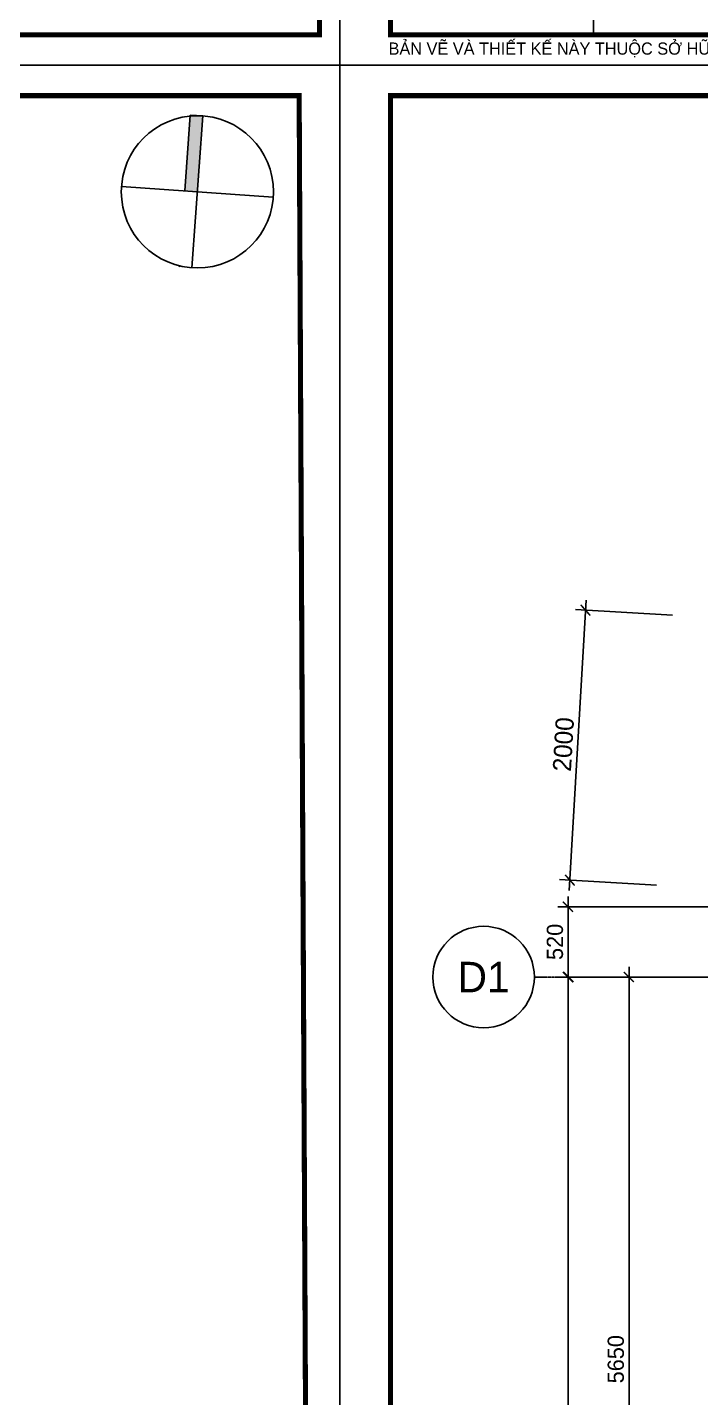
# Model space of a CAD drawing. Header units: inches. Extents: x 1721084 to 1854744, y 225101 to 488646.
# Drawn here: x 1807875 to 1812851, y 372752 to 382881 of the extents above; entities that cross this region are included whole.
import ezdxf
from ezdxf.enums import TextEntityAlignment as Align
from ezdxf.xclip import XClip

# ---------------------------------------------------------------- set-up
doc = ezdxf.new("R2010")
doc.units = ezdxf.units.IN
doc.header["$MEASUREMENT"] = 0
doc.header["$XCLIPFRAME"] = 0
doc.linetypes.add('X-PL-GF$0$X-GRID-T1$0$CENTER2', pattern=[1.125, 0.75, -0.125, 0.125, -0.125])
doc.linetypes.add('X-PL-GF$0$X-PL-GF$0$DASHDOTX2', pattern=[2, 1, -0.5, 0, -0.5])
for name, color, linetype in [('A-ANNO-DIM 100', 252, 'Continuous'), ('I.A.M TITLEBLOCK - A2 -H$0$A-ANNO-KEY', 250, 'Continuous'), ('I.A.M TITLEBLOCK - A2 -H$0$A-ANNO-SYMB', 250, 'Continuous'), ('I.A.M TITLEBLOCK - A2 -H$0$A-TBLK-TEXT', 250, 'Continuous'), ('X-PL-GF$0$X-GRID-T1$0$A-ANNO-DIM 75', 2, 'Continuous'), ('X-PL-GF$0$X-GRID-T1$0$A-GRID', 9, 'X-PL-GF$0$X-GRID-T1$0$CENTER2'), ('X-PL-GF$0$X-GRID-T1$0$A-GRID-SYMB', 5, 'Continuous'), ('X-PL-GF$0$X-PL-GF$0$A-ANNO-MARK', 250, 'Continuous'), ('X-PL-GF$0$X-PL-GF$0$A-XREF', 250, 'Continuous'), ('X-PL-GF$0$X-PL-GF$0$B-RanhHienTrang', 250, 'Continuous')]:
    doc.layers.add(name, color=color, linetype=linetype)
doc.styles.add('I.A.M TITLEBLOCK - A2 -H$0$TITLE BLOCK', font='arial.ttf')
doc.styles.add('X-PL-GF$0$X-GRID-T1$0$HDUNGARC', font='vn_vni.shx')
doc.styles.add('X-PL-GF$0$X-GRID-T1$0$SYMBTEXT', font='VAVON_.TTF')
doc.styles.add('X-PL-GF$0$X-PL-GF$0$HDUNGARC', font='vn_vni.shx')
doc.dimstyles.new('X-PL-GF$0$X-GRID-T1$0$DIM-75', dxfattribs={"dimscale": 75, "dimtxt": 1.6, "dimasz": 1, "dimexe": 1, "dimexo": 1, "dimgap": 0.5, "dimtad": 1, "dimdec": 0, "dimzin": 0, "dimdsep": 46, "dimtxsty": 'X-PL-GF$0$X-GRID-T1$0$HDUNGARC', "dimblk": 'X-PL-GF$0$X-GRID-T1$0$_ArchTick', "dimcen": 2, "dimdle": 1, "dimclrd": 256, "dimclre": 9, "dimclrt": 3, "dimadec": 0, "dimazin": 0, "dimtfac": 1, "dimtdec": 0, "dimtix": 1, "dimtmove": 2, "dimatfit": 2, "dimfxl": 1, "dimtolj": 1, "dimtzin": 0, "dimarcsym": 2})
doc.dimstyles.new('X-PL-GF$0$X-PL-GF$0$DIM-75', dxfattribs={"dimscale": 75, "dimtxt": 1.8, "dimasz": 1, "dimexe": 1, "dimexo": 1, "dimgap": 0.5, "dimtad": 1, "dimdec": 0, "dimzin": 0, "dimdsep": 46, "dimtxsty": 'X-PL-GF$0$X-PL-GF$0$HDUNGARC', "dimblk": 'X-PL-GF$0$X-PL-GF$0$_ArchTick', "dimcen": 2, "dimdle": 1, "dimclrd": 256, "dimclre": 9, "dimclrt": 3, "dimadec": 0, "dimazin": 0, "dimtfac": 1, "dimtdec": 0, "dimtix": 1, "dimtmove": 2, "dimatfit": 2, "dimfxl": 1, "dimtolj": 1, "dimtzin": 0, "dimarcsym": 2})

# ---------------------------------------------------------------- blocks, each defined once
blk = doc.blocks.new('X-PL-GF$0$X-GRID-T1$0$_ArchTick')
at = {"color": 0, "linetype": 'ByBlock', "const_width": 0.15}
blk.add_lwpolyline([(-0.5, -0.48), (0.5, 0.52)], dxfattribs=at)
blk = doc.blocks.new('*D265')
at = {"layer": 'Defpoints', "color": 0, "transparency": 16777216}
for p in [(-2879, 11350), (-1991, 11350), (-2179, 5700)]:
    blk.add_point(p, dxfattribs=at)
at = {"layer": 'X-PL-GF$0$X-GRID-T1$0$A-ANNO-DIM 75', "color": 9, "lineweight": -2, "transparency": 16777216}
for p, q in [((-2066, 11350), (-2954, 11350)), ((-2254, 5700), (-2954, 5700))]:
    blk.add_line(p, q, dxfattribs=at)
at = {"layer": 'X-PL-GF$0$X-GRID-T1$0$A-ANNO-DIM 75', "lineweight": -2, "transparency": 16777216}
blk.add_line((-2879, 5625), (-2879, 11425), dxfattribs=at)
at = {"layer": 'X-PL-GF$0$X-GRID-T1$0$A-ANNO-DIM 75', "lineweight": -2, "transparency": 16777216, "xscale": 75, "yscale": 75, "zscale": 75}
for p, rotation in [((-2879, 11350), 90), ((-2879, 5700), 270)]:
    blk.add_blockref('X-PL-GF$0$X-GRID-T1$0$_ArchTick', p, dxfattribs=dict(at, rotation=rotation))
at = {"layer": 'X-PL-GF$0$X-GRID-T1$0$A-ANNO-DIM 75', "color": 3, "transparency": 16777216, "insert": (-2976, 8525), "char_height": 120, "attachment_point": 5, "rotation": 90, "style": 'X-PL-GF$0$X-GRID-T1$0$HDUNGARC'}
blk.add_mtext('\\A1;5650', dxfattribs=at)
blk = doc.blocks.new('*D266')
at = {"layer": 'Defpoints', "color": 0, "transparency": 16777216}
for p in [(-3329, 11870), (-1975, 11870), (-1991, 11350)]:
    blk.add_point(p, dxfattribs=at)
at = {"layer": 'X-PL-GF$0$X-GRID-T1$0$A-ANNO-DIM 75', "color": 9, "lineweight": -2, "transparency": 16777216}
for p, q in [((-2050, 11870), (-3404, 11870)), ((-2066, 11350), (-3404, 11350))]:
    blk.add_line(p, q, dxfattribs=at)
at = {"layer": 'X-PL-GF$0$X-GRID-T1$0$A-ANNO-DIM 75', "lineweight": -2, "transparency": 16777216}
blk.add_line((-3329, 11275), (-3329, 11945), dxfattribs=at)
at = {"layer": 'X-PL-GF$0$X-GRID-T1$0$A-ANNO-DIM 75', "lineweight": -2, "transparency": 16777216, "xscale": 75, "yscale": 75, "zscale": 75}
for p, rotation in [((-3329, 11870), 90), ((-3329, 11350), 270)]:
    blk.add_blockref('X-PL-GF$0$X-GRID-T1$0$_ArchTick', p, dxfattribs=dict(at, rotation=rotation))
at = {"layer": 'X-PL-GF$0$X-GRID-T1$0$A-ANNO-DIM 75', "color": 3, "transparency": 16777216, "insert": (-3426, 11610), "char_height": 120, "attachment_point": 5, "rotation": 90, "style": 'X-PL-GF$0$X-GRID-T1$0$HDUNGARC'}
blk.add_mtext('\\A1;520', dxfattribs=at)
blk = doc.blocks.new('*D267')
at = {"layer": 'Defpoints', "color": 0, "transparency": 16777216}
for p in [(-3329, 11350), (-1991, 11350), (-2179, -1000)]:
    blk.add_point(p, dxfattribs=at)
at = {"layer": 'X-PL-GF$0$X-GRID-T1$0$A-ANNO-DIM 75', "color": 9, "lineweight": -2, "transparency": 16777216}
for p, q in [((-2066, 11350), (-3404, 11350)), ((-2254, -1000), (-3404, -1000))]:
    blk.add_line(p, q, dxfattribs=at)
at = {"layer": 'X-PL-GF$0$X-GRID-T1$0$A-ANNO-DIM 75', "lineweight": -2, "transparency": 16777216}
blk.add_line((-3329, -1075), (-3329, 11425), dxfattribs=at)
at = {"layer": 'X-PL-GF$0$X-GRID-T1$0$A-ANNO-DIM 75', "lineweight": -2, "transparency": 16777216, "xscale": 75, "yscale": 75, "zscale": 75}
for p, rotation in [((-3329, 11350), 90), ((-3329, -1000), 270)]:
    blk.add_blockref('X-PL-GF$0$X-GRID-T1$0$_ArchTick', p, dxfattribs=dict(at, rotation=rotation))
at = {"layer": 'X-PL-GF$0$X-GRID-T1$0$A-ANNO-DIM 75', "color": 3, "transparency": 16777216, "insert": (-3426, 5175), "char_height": 120, "attachment_point": 5, "rotation": 90, "style": 'X-PL-GF$0$X-GRID-T1$0$HDUNGARC'}
blk.add_mtext('\\A1;12350', dxfattribs=at)
blk = doc.blocks.new('X-PL-GF$0$X-GRID-T1$0$SYMB-GRID')
blk.add_circle((0, 0), 5)
at = {"color": 2, "style": 'X-PL-GF$0$X-GRID-T1$0$SYMBTEXT', "flags": 4}
blk.add_attdef('NUM', text='', height=3, dxfattribs=at).set_placement((0, 0), align=Align.MIDDLE)
blk = doc.blocks.new('X-PL-GF$0$X-PL-GF$0$RANH DAT')
at = {"color": 20, "linetype": 'X-PL-GF$0$X-PL-GF$0$DASHDOTX2', "ltscale": 4, "const_width": 50}
blk.add_lwpolyline([(-11627, -102), (-11627, -102), (0, 0), (992, 14374), (-5111, 14734), (-10634, 15060), (-41580, 16886), (-41828, -102), (-17867, -102), (-11627, -102)], dxfattribs=at)
blk = doc.blocks.new('X-PL-GF$0$X-PL-GF$0$_ArchTick')
at = {"color": 0, "linetype": 'ByBlock', "const_width": 0.15}
blk.add_lwpolyline([(-0.5, -0.48), (0.5, 0.52)], dxfattribs=at)
blk = doc.blocks.new('*D694')
at = {"layer": 'Defpoints', "color": 0, "transparency": 16777216}
for p in [(-3199, 14062), (-2483, 14020), (-2601, 12023)]:
    blk.add_point(p, dxfattribs=at)
at = {"layer": 'X-PL-GF$0$X-PL-GF$0$A-ANNO-MARK', "lineweight": -2, "transparency": 16777216}
blk.add_line((-3322, 11991), (-3195, 14137), dxfattribs=at)
at = {"layer": 'X-PL-GF$0$X-PL-GF$0$A-ANNO-MARK', "color": 9, "lineweight": -2, "transparency": 16777216}
for p, q in [((-2558, 14024), (-3274, 14067)), ((-2676, 12028), (-3392, 12070))]:
    blk.add_line(p, q, dxfattribs=at)
at = {"layer": 'X-PL-GF$0$X-PL-GF$0$A-ANNO-MARK', "lineweight": -2, "transparency": 16777216, "xscale": 75, "yscale": 75, "zscale": 75}
for p, rotation in [((-3199, 14062), 86.62271533664098), ((-3317, 12066), 266.622715336641)]:
    blk.add_blockref('X-PL-GF$0$X-PL-GF$0$_ArchTick', p, dxfattribs=dict(at, rotation=rotation))
at = {"layer": 'X-PL-GF$0$X-PL-GF$0$A-ANNO-MARK', "color": 3, "transparency": 16777216, "insert": (-3363, 13070), "char_height": 135, "attachment_point": 5, "rotation": 86.6227, "style": 'X-PL-GF$0$X-PL-GF$0$HDUNGARC'}
blk.add_mtext('\\A1;2000', dxfattribs=at)
blk = doc.blocks.new('I.A.M TITLEBLOCK - A2 -H$0$TRUE NORTH')
at = {"layer": 'I.A.M TITLEBLOCK - A2 -H$0$A-ANNO-SYMB'}
h = blk.add_hatch(color=256, dxfattribs=at)
h.dxf.hatch_style = 1
h.paths.add_polyline_path([(-250, 1479, -0.041886), (0, 1500), (0, 0), (-250, 0)])
h.paths.add_polyline_path([(0, 1500, 0.041886), (-250, 1479), (-250, 1500)])
for points in [[(0, 1500), (-250, 1500)], [(-250, 0), (-250, 1500)], [(0, -1500), (0, 1500)], [(1500, 0), (-1500, 0)], [(-250, -1500), (-250, -1479)]]:
    blk.add_lwpolyline(points, dxfattribs=at)
blk.add_circle((0, 0), 1500, dxfattribs=at)
blk = doc.blocks.new('I.A.M TITLEBLOCK - A2 -H')
at = {"const_width": 0.5}
blk.add_lwpolyline([(5, 3), (592, 3), (590, 417), (5, 417)], close=True, dxfattribs=at)
at = {"layer": 'Defpoints'}
blk.add_lwpolyline([(0, 420), (594, 420), (594, 0), (0, 0)], close=True, dxfattribs=at)
at = {"layer": 'Defpoints', "color": 8}
blk.add_lwpolyline([(5, 3), (25, 3), (25, 13), (5, 13)], close=True, dxfattribs=at)
at = {"layer": 'I.A.M TITLEBLOCK - A2 -H$0$A-ANNO-KEY', "xscale": 0.005, "yscale": 0.005, "zscale": 0.005, "rotation": 355.8874453798923}
blk.add_blockref('I.A.M TITLEBLOCK - A2 -H$0$TRUE NORTH', (579.97, 407.52), dxfattribs=at)
at = {"layer": 'I.A.M TITLEBLOCK - A2 -H$0$A-TBLK-TEXT', "color": 2, "lineweight": 0, "insert": (4.81, 2.24), "char_height": 1.2, "width": 216.8663, "attachment_point": 1, "style": 'I.A.M TITLEBLOCK - A2 -H$0$TITLE BLOCK'}
blk.add_mtext('\\pt1.8;{\\fVNI-Avo|b0|i0|c0|p2;BAÛN VEÕ VAØ THIEÁT KEÁ NAØY THUOÄC SÔÛ HÖÕU CUÛA \\fVNI-Avo|b1|i0|c0|p2;IAM ARCHITECTS\\fVNI-Avo|b0|i0|c0|p2; KHOÂNG SAO CHEÙP HOAËC SÖÛ DUÏNG LAÏI THOÂNG TIN KHI CHÖAÑÖÔÏC SÖÏ ÑOÀNG YÙ. TAÁT CAÛ CAÙC KÍCH THÖÔÙC TREÂN BAÛN VEÕ PHAÛI ÑÖÔÏC KIEÅM TRA THÖÏC TEÁ TAÏI COÂNG TRÖÔØNG TRÖÔÙC KHI THI COÂNG.}', dxfattribs=at)
blk = doc.blocks.new('X-PL-GF$0$X-GRID-T1')
at = {"layer": 'X-PL-GF$0$X-GRID-T1$0$A-GRID', "ltscale": 8}
blk.add_lwpolyline([(-3578.7, 11350), (10959.4, 11350)], dxfattribs=at)
at = {"layer": 'X-PL-GF$0$X-GRID-T1$0$A-GRID-SYMB'}
ref = blk.add_blockref('X-PL-GF$0$X-GRID-T1$0$SYMB-GRID', (-3953.7, 11350), dxfattribs=dict(at, xscale=75, yscale=75, zscale=75))
ref.add_attrib('NUM', 'D1', dxfattribs={"layer": '0', "color": 2, "height": 225, "style": 'X-PL-GF$0$X-GRID-T1$0$SYMBTEXT'}).set_placement((-3953.7, 11350), align=Align.MIDDLE)
at = {"layer": 'X-PL-GF$0$X-GRID-T1$0$A-ANNO-DIM 75'}
for base, p1, p2, picture, middle in [((-3328.7, 11870), (-1991.1, 11350), (-1974.7, 11870), '*D266', (-3426.2, 11610)), ((-3328.7, 11350), (-2178.7, -1000), (-1991.1, 11350), '*D267', (-3426.2, 5175)), ((-2878.7, 11350), (-2178.7, 5700), (-1991.1, 11350), '*D265', (-2976.2, 8525))]:
    dim = blk.add_linear_dim(base=base, p1=p1, p2=p2, angle=90, dimstyle='X-PL-GF$0$X-GRID-T1$0$DIM-75', dxfattribs=at)
    dim.commit()
    dim.dimension.update_dxf_attribs({"geometry": picture, "text_midpoint": middle})
blk = doc.blocks.new('X-PL-GF')
at = {"layer": 'X-PL-GF$0$X-PL-GF$0$A-XREF'}
blk.add_blockref('X-PL-GF$0$X-GRID-T1', (0, 0), dxfattribs=at)
at = {"layer": 'X-PL-GF$0$X-PL-GF$0$B-RanhHienTrang'}
blk.add_blockref('X-PL-GF$0$X-PL-GF$0$RANH DAT', (39636.3, -2897.7), dxfattribs=at)
at = {"layer": 'X-PL-GF$0$X-PL-GF$0$A-ANNO-MARK'}
dim = blk.add_aligned_dim(p1=(-2600.9, 12023.5), p2=(-2483.1, 14020), distance=717.5, dimstyle='X-PL-GF$0$X-PL-GF$0$DIM-75', dxfattribs=at)
dim.commit()
dim.dimension.update_dxf_attribs({"geometry": '*D694', "text_midpoint": (-3363, 13070.2)})

msp = doc.modelspace()

# ---------------------------------------------------------------- block references
ref = msp.add_blockref('X-PL-GF', (1770650.4, 364510.6))
XClip(ref).set_block_clipping_path([(-4378.678544014, -12850.407672127), (34696.321455986, 17749.592327873)])
ref = msp.add_blockref('X-PL-GF', (1815200.4, 364510.6))
XClip(ref).set_block_clipping_path([(-4378.678544014, -12850.407672127), (34696.321455986, 17749.592327873)])
at = {"layer": 'A-ANNO-DIM 100', "xscale": 75, "yscale": 75, "zscale": 75}
for p in [(1765633.5, 382601), (1810183.5, 382601)]:
    msp.add_blockref('I.A.M TITLEBLOCK - A2 -H', p, dxfattribs=at)

# ---------------------------------------------------------------- next in the draw order: block references
for p in [(1765633.5, 351101), (1810183.5, 351101)]:
    msp.add_blockref('I.A.M TITLEBLOCK - A2 -H', p, dxfattribs=at)

doc.saveas('drawing.dxf')
